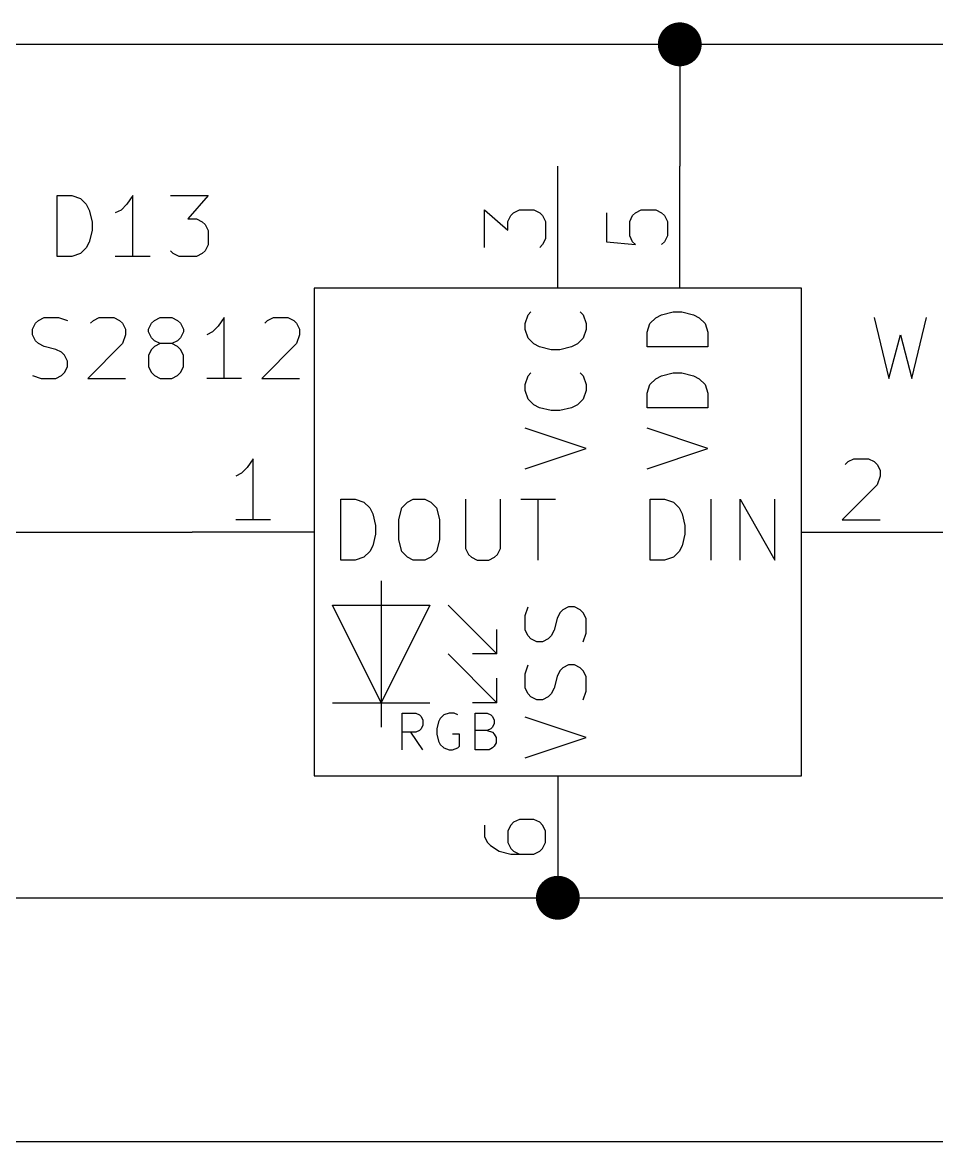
# Model space of a CAD drawing. Extents: x 0.4 to 11.3, y -7.9 to -0.4.
# Drawn here: x 3.961 to 4.711, y -5.75 to -4.832 of the extents above; entities that cross this region are included whole.
import ezdxf

# ---------------------------------------------------------------- set-up
doc = ezdxf.new("R2010")
doc.units = 0
doc.header["$MEASUREMENT"] = 0
for name, color, linetype in [('CYAN2', 4, 'CONTINUOUS'), ('GREEN3', 91, 'CONTINUOUS'), ('LYELLOW', 51, 'CONTINUOUS'), ('RED2', 1, 'CONTINUOUS'), ('RED3', 11, 'CONTINUOUS')]:
    doc.layers.add(name, color=color, linetype=linetype)

msp = doc.modelspace()

# ---------------------------------------------------------------- linework, layer by layer
at = {"layer": 'CYAN2', "linetype": 'CONTINUOUS'}
for p, q in [((3.98928, -5.02404), (3.98928, -4.97404)), ((3.98928, -4.97404), (4.00119, -4.97404)), ((3.98928, -5.02404), (3.98928, -4.97404)), ((3.98928, -4.97404), (4.00119, -4.97404)), ((4.00119, -4.97404), (4.00833, -4.97642)), ((4.00119, -4.97404), (4.00833, -4.97642)), ((4.05119, -4.97404), (4.04643, -4.98119)), ((4.05119, -4.97404), (4.04643, -4.98119)), ((4.05119, -5.02404), (4.05119, -4.97404)), ((4.05119, -5.02404), (4.05119, -4.97404)), ((4.08214, -4.97404), (4.11309, -4.97404)), ((4.08214, -4.97404), (4.11309, -4.97404)), ((4.11309, -4.97404), (4.09643, -4.99309)), ((4.11309, -4.97404), (4.09643, -4.99309)), ((4.00833, -4.97642), (4.01309, -4.98119)), ((4.00833, -4.97642), (4.01309, -4.98119)), ((4.01309, -4.98119), (4.01548, -4.98594)), ((4.01309, -4.98119), (4.01548, -4.98594)), ((4.04643, -4.98119), (4.04167, -4.98594)), ((4.04643, -4.98119), (4.04167, -4.98594)), ((4.01548, -4.98594), (4.01785, -4.99547)), ((4.01548, -4.98594), (4.01785, -4.99547)), ((4.04167, -4.98594), (4.03691, -4.98833)), ((4.04167, -4.98594), (4.03691, -4.98833)), ((4.09643, -4.99309), (4.10357, -4.99309)), ((4.09643, -4.99309), (4.10357, -4.99309)), ((4.10357, -4.99309), (4.10833, -4.99547)), ((4.10357, -4.99309), (4.10833, -4.99547)), ((4.01785, -5.00261), (4.01548, -5.01213)), ((4.01785, -5.00261), (4.01548, -5.01213)), ((4.01785, -4.99547), (4.01785, -5.00261)), ((4.01785, -4.99547), (4.01785, -5.00261)), ((4.10833, -4.99547), (4.11071, -4.99785)), ((4.10833, -4.99547), (4.11071, -4.99785)), ((4.11071, -4.99785), (4.11309, -5.00261)), ((4.11071, -4.99785), (4.11309, -5.00261)), ((4.11309, -5.00261), (4.11309, -5.01452)), ((4.11309, -5.00261), (4.11309, -5.01452)), ((4.01548, -5.01213), (4.01309, -5.0169)), ((4.01548, -5.01213), (4.01309, -5.0169)), ((4.01309, -5.0169), (4.00833, -5.02166)), ((4.01309, -5.0169), (4.00833, -5.02166)), ((4.08452, -5.02166), (4.08214, -5.01928)), ((4.08452, -5.02166), (4.08214, -5.01928)), ((4.11071, -5.01928), (4.10833, -5.02166)), ((4.11071, -5.01928), (4.10833, -5.02166)), ((4.11309, -5.01452), (4.11071, -5.01928)), ((4.11309, -5.01452), (4.11071, -5.01928)), ((4.00119, -5.02404), (3.98928, -5.02404)), ((4.00119, -5.02404), (3.98928, -5.02404)), ((4.00833, -5.02166), (4.00119, -5.02404)), ((4.00833, -5.02166), (4.00119, -5.02404)), ((4.06548, -5.02404), (4.03691, -5.02404)), ((4.06548, -5.02404), (4.03691, -5.02404)), ((4.08928, -5.02404), (4.08452, -5.02166)), ((4.08928, -5.02404), (4.08452, -5.02166)), ((4.10357, -5.02404), (4.08928, -5.02404)), ((4.10357, -5.02404), (4.08928, -5.02404)), ((4.10833, -5.02166), (4.10357, -5.02404)), ((4.10833, -5.02166), (4.10357, -5.02404)), ((3.97143, -5.0788), (3.97381, -5.07642)), ((3.97143, -5.0788), (3.97381, -5.07642)), ((3.97381, -5.07642), (3.97857, -5.07404)), ((3.97381, -5.07642), (3.97857, -5.07404)), ((3.97857, -5.07404), (3.99047, -5.07404)), ((3.97857, -5.07404), (3.99047, -5.07404)), ((3.99047, -5.07404), (3.99762, -5.07642)), ((3.99047, -5.07404), (3.99762, -5.07642)), ((4.01667, -5.0788), (4.01904, -5.07642)), ((4.01667, -5.0788), (4.01904, -5.07642)), ((4.01904, -5.07642), (4.02381, -5.07404)), ((4.01904, -5.07642), (4.02381, -5.07404)), ((4.02381, -5.07404), (4.03571, -5.07404)), ((4.02381, -5.07404), (4.03571, -5.07404)), ((4.03571, -5.07404), (4.04047, -5.07642)), ((4.03571, -5.07404), (4.04047, -5.07642)), ((4.04047, -5.07642), (4.04285, -5.0788)), ((4.04047, -5.07642), (4.04285, -5.0788)), ((4.06666, -5.0788), (4.06904, -5.07642)), ((4.06666, -5.0788), (4.06904, -5.07642)), ((4.06904, -5.07642), (4.07381, -5.07404)), ((4.06904, -5.07642), (4.07381, -5.07404)), ((4.07381, -5.07404), (4.08333, -5.07404)), ((4.07381, -5.07404), (4.08333, -5.07404)), ((4.08333, -5.07404), (4.08809, -5.07642)), ((4.08333, -5.07404), (4.08809, -5.07642)), ((4.08809, -5.07642), (4.09047, -5.0788)), ((4.08809, -5.07642), (4.09047, -5.0788)), ((4.12619, -5.07404), (4.12143, -5.08119)), ((4.12619, -5.07404), (4.12143, -5.08119)), ((4.12619, -5.12404), (4.12619, -5.07404)), ((4.12619, -5.12404), (4.12619, -5.07404)), ((4.15952, -5.0788), (4.1619, -5.07642)), ((4.15952, -5.0788), (4.1619, -5.07642)), ((4.1619, -5.07642), (4.16666, -5.07404)), ((4.1619, -5.07642), (4.16666, -5.07404)), ((4.16666, -5.07404), (4.17857, -5.07404)), ((4.16666, -5.07404), (4.17857, -5.07404)), ((4.17857, -5.07404), (4.18333, -5.07642)), ((4.17857, -5.07404), (4.18333, -5.07642)), ((4.18333, -5.07642), (4.18571, -5.0788)), ((4.18333, -5.07642), (4.18571, -5.0788)), ((4.37313, -5.07905), (4.37551, -5.0719)), ((4.37313, -5.07905), (4.37551, -5.0719)), ((4.37551, -5.0719), (4.37789, -5.06952)), ((4.37551, -5.0719), (4.37789, -5.06952)), ((4.41837, -5.06952), (4.42075, -5.0719)), ((4.41837, -5.06952), (4.42075, -5.0719)), ((4.42075, -5.0719), (4.42313, -5.07905)), ((4.42075, -5.0719), (4.42313, -5.07905)), ((4.47551, -5.07905), (4.48028, -5.07428)), ((4.47551, -5.07905), (4.48028, -5.07428)), ((4.48028, -5.07428), (4.48504, -5.0719)), ((4.48028, -5.07428), (4.48504, -5.0719)), ((4.48504, -5.0719), (4.49456, -5.06952)), ((4.48504, -5.0719), (4.49456, -5.06952)), ((4.49456, -5.06952), (4.5017, -5.06952)), ((4.49456, -5.06952), (4.5017, -5.06952)), ((4.5017, -5.06952), (4.51122, -5.0719)), ((4.5017, -5.06952), (4.51122, -5.0719)), ((4.51122, -5.0719), (4.51599, -5.07428)), ((4.51122, -5.0719), (4.51599, -5.07428)), ((4.51599, -5.07428), (4.52075, -5.07905)), ((4.51599, -5.07428), (4.52075, -5.07905)), ((4.65952, -5.07404), (4.67143, -5.12404)), ((4.65952, -5.07404), (4.67143, -5.12404)), ((4.69048, -5.12404), (4.70238, -5.07404)), ((4.69048, -5.12404), (4.70238, -5.07404)), ((3.96905, -5.08356), (3.97143, -5.0788)), ((3.96905, -5.08356), (3.97143, -5.0788)), ((3.96905, -5.08833), (3.96905, -5.08356)), ((3.96905, -5.08833), (3.96905, -5.08356)), ((4.04285, -5.0788), (4.04524, -5.08356)), ((4.04285, -5.0788), (4.04524, -5.08356)), ((4.04524, -5.08356), (4.04524, -5.08833)), ((4.04524, -5.08356), (4.04524, -5.08833)), ((4.06428, -5.08356), (4.06666, -5.0788)), ((4.06428, -5.08356), (4.06666, -5.0788)), ((4.06428, -5.08594), (4.06428, -5.08356)), ((4.06428, -5.08594), (4.06428, -5.08356)), ((4.09047, -5.0788), (4.09285, -5.08356)), ((4.09047, -5.0788), (4.09285, -5.08356)), ((4.09285, -5.08356), (4.09285, -5.08594)), ((4.09285, -5.08356), (4.09285, -5.08594)), ((4.12143, -5.08119), (4.11666, -5.08594)), ((4.12143, -5.08119), (4.11666, -5.08594)), ((4.18571, -5.0788), (4.18809, -5.08356)), ((4.18571, -5.0788), (4.18809, -5.08356)), ((4.18809, -5.08356), (4.18809, -5.08833)), ((4.18809, -5.08356), (4.18809, -5.08833)), ((4.37313, -5.08381), (4.37313, -5.07905)), ((4.37313, -5.08381), (4.37313, -5.07905)), ((4.37551, -5.09095), (4.37313, -5.08381)), ((4.37551, -5.09095), (4.37313, -5.08381)), ((4.42313, -5.08381), (4.42075, -5.09095)), ((4.42313, -5.08381), (4.42075, -5.09095)), ((4.42313, -5.07905), (4.42313, -5.08381)), ((4.42313, -5.07905), (4.42313, -5.08381)), ((4.47313, -5.08619), (4.47551, -5.07905)), ((4.47313, -5.08619), (4.47551, -5.07905)), ((4.52075, -5.07905), (4.52313, -5.08619)), ((4.52075, -5.07905), (4.52313, -5.08619)), ((3.97143, -5.09309), (3.96905, -5.08833)), ((3.97143, -5.09309), (3.96905, -5.08833)), ((3.97381, -5.09547), (3.97143, -5.09309)), ((3.97381, -5.09547), (3.97143, -5.09309)), ((4.04524, -5.08833), (4.04285, -5.09547)), ((4.04524, -5.08833), (4.04285, -5.09547)), ((4.06666, -5.09071), (4.06428, -5.08594)), ((4.06666, -5.09071), (4.06428, -5.08594)), ((4.06904, -5.09309), (4.06666, -5.09071)), ((4.06904, -5.09309), (4.06666, -5.09071)), ((4.07381, -5.09547), (4.06904, -5.09309)), ((4.07381, -5.09547), (4.06904, -5.09309)), ((4.08809, -5.09309), (4.08333, -5.09547)), ((4.08809, -5.09309), (4.08333, -5.09547)), ((4.09047, -5.09071), (4.08809, -5.09309)), ((4.09047, -5.09071), (4.08809, -5.09309)), ((4.09285, -5.08594), (4.09047, -5.09071)), ((4.09285, -5.08594), (4.09047, -5.09071)), ((4.11666, -5.08594), (4.1119, -5.08833)), ((4.11666, -5.08594), (4.1119, -5.08833)), ((4.18809, -5.08833), (4.18571, -5.09547)), ((4.18809, -5.08833), (4.18571, -5.09547)), ((4.38028, -5.09571), (4.37551, -5.09095)), ((4.38028, -5.09571), (4.37551, -5.09095)), ((4.42075, -5.09095), (4.41599, -5.09571)), ((4.42075, -5.09095), (4.41599, -5.09571)), ((4.47313, -5.09809), (4.47313, -5.08619)), ((4.47313, -5.09809), (4.47313, -5.08619)), ((4.52313, -5.08619), (4.52313, -5.09809)), ((4.52313, -5.08619), (4.52313, -5.09809)), ((4.67143, -5.12404), (4.68095, -5.08833)), ((4.67143, -5.12404), (4.68095, -5.08833)), ((4.68095, -5.08833), (4.69048, -5.12404)), ((4.68095, -5.08833), (4.69048, -5.12404)), ((3.97857, -5.09785), (3.97381, -5.09547)), ((3.97857, -5.09785), (3.97381, -5.09547)), ((3.98809, -5.10023), (3.97857, -5.09785)), ((3.98809, -5.10023), (3.97857, -5.09785)), ((3.99285, -5.10261), (3.98809, -5.10023)), ((3.99285, -5.10261), (3.98809, -5.10023)), ((3.99524, -5.10499), (3.99285, -5.10261)), ((3.99524, -5.10499), (3.99285, -5.10261)), ((4.04285, -5.09547), (4.01428, -5.12404)), ((4.04285, -5.09547), (4.01428, -5.12404)), ((4.06666, -5.10023), (4.06428, -5.10499)), ((4.06666, -5.10023), (4.06428, -5.10499)), ((4.06904, -5.09785), (4.06666, -5.10023)), ((4.06904, -5.09785), (4.06666, -5.10023)), ((4.07381, -5.09547), (4.06904, -5.09785)), ((4.07381, -5.09547), (4.06904, -5.09785)), ((4.08333, -5.09547), (4.07381, -5.09547)), ((4.08333, -5.09547), (4.07381, -5.09547)), ((4.08809, -5.09785), (4.08333, -5.09547)), ((4.08809, -5.09785), (4.08333, -5.09547)), ((4.09047, -5.10023), (4.08809, -5.09785)), ((4.09047, -5.10023), (4.08809, -5.09785)), ((4.09285, -5.10499), (4.09047, -5.10023)), ((4.09285, -5.10499), (4.09047, -5.10023)), ((4.18571, -5.09547), (4.15714, -5.12404)), ((4.18571, -5.09547), (4.15714, -5.12404)), ((4.38504, -5.09809), (4.38028, -5.09571)), ((4.38504, -5.09809), (4.38028, -5.09571)), ((4.39456, -5.10047), (4.38504, -5.09809)), ((4.39456, -5.10047), (4.38504, -5.09809)), ((4.4017, -5.10047), (4.39456, -5.10047)), ((4.4017, -5.10047), (4.39456, -5.10047)), ((4.41122, -5.09809), (4.4017, -5.10047)), ((4.41122, -5.09809), (4.4017, -5.10047)), ((4.41599, -5.09571), (4.41122, -5.09809)), ((4.41599, -5.09571), (4.41122, -5.09809)), ((4.52313, -5.09809), (4.47313, -5.09809)), ((4.52313, -5.09809), (4.47313, -5.09809)), ((3.99762, -5.10976), (3.99524, -5.10499)), ((3.99762, -5.10976), (3.99524, -5.10499)), ((3.99762, -5.11452), (3.99762, -5.10976)), ((3.99762, -5.11452), (3.99762, -5.10976)), ((4.06428, -5.10499), (4.06428, -5.11452)), ((4.06428, -5.10499), (4.06428, -5.11452)), ((4.09285, -5.11452), (4.09285, -5.10499)), ((4.09285, -5.11452), (4.09285, -5.10499)), ((3.96905, -5.12166), (3.97619, -5.12404)), ((3.96905, -5.12166), (3.97619, -5.12404)), ((3.98809, -5.12404), (3.99285, -5.12166)), ((3.98809, -5.12404), (3.99285, -5.12166)), ((3.99285, -5.12166), (3.99524, -5.11928)), ((3.99285, -5.12166), (3.99524, -5.11928)), ((3.99524, -5.11928), (3.99762, -5.11452)), ((3.99524, -5.11928), (3.99762, -5.11452)), ((4.06428, -5.11452), (4.06666, -5.11928)), ((4.06428, -5.11452), (4.06666, -5.11928)), ((4.06666, -5.11928), (4.06904, -5.12166)), ((4.06666, -5.11928), (4.06904, -5.12166)), ((4.06904, -5.12166), (4.07381, -5.12404)), ((4.06904, -5.12166), (4.07381, -5.12404)), ((4.08333, -5.12404), (4.08809, -5.12166)), ((4.08333, -5.12404), (4.08809, -5.12166)), ((4.08809, -5.12166), (4.09047, -5.11928)), ((4.08809, -5.12166), (4.09047, -5.11928)), ((4.09047, -5.11928), (4.09285, -5.11452)), ((4.09047, -5.11928), (4.09285, -5.11452)), ((4.37313, -5.12905), (4.37551, -5.1219)), ((4.37313, -5.12905), (4.37551, -5.1219)), ((4.37551, -5.1219), (4.37789, -5.11952)), ((4.37551, -5.1219), (4.37789, -5.11952)), ((4.41837, -5.11952), (4.42075, -5.1219)), ((4.41837, -5.11952), (4.42075, -5.1219)), ((4.42075, -5.1219), (4.42313, -5.12905)), ((4.42075, -5.1219), (4.42313, -5.12905)), ((4.48028, -5.12428), (4.48504, -5.1219)), ((4.48028, -5.12428), (4.48504, -5.1219)), ((4.48504, -5.1219), (4.49456, -5.11952)), ((4.48504, -5.1219), (4.49456, -5.11952)), ((4.49456, -5.11952), (4.5017, -5.11952)), ((4.49456, -5.11952), (4.5017, -5.11952)), ((4.5017, -5.11952), (4.51122, -5.1219)), ((4.5017, -5.11952), (4.51122, -5.1219)), ((4.51122, -5.1219), (4.51599, -5.12428)), ((4.51122, -5.1219), (4.51599, -5.12428)), ((3.97619, -5.12404), (3.98809, -5.12404)), ((3.97619, -5.12404), (3.98809, -5.12404)), ((4.01428, -5.12404), (4.04524, -5.12404)), ((4.01428, -5.12404), (4.04524, -5.12404)), ((4.07381, -5.12404), (4.08333, -5.12404)), ((4.07381, -5.12404), (4.08333, -5.12404)), ((4.14047, -5.12404), (4.1119, -5.12404)), ((4.14047, -5.12404), (4.1119, -5.12404)), ((4.15714, -5.12404), (4.18809, -5.12404)), ((4.15714, -5.12404), (4.18809, -5.12404)), ((4.37313, -5.13381), (4.37313, -5.12905)), ((4.37313, -5.13381), (4.37313, -5.12905)), ((4.42313, -5.12905), (4.42313, -5.13381)), ((4.42313, -5.12905), (4.42313, -5.13381)), ((4.47313, -5.13619), (4.47551, -5.12905)), ((4.47313, -5.13619), (4.47551, -5.12905)), ((4.47551, -5.12905), (4.48028, -5.12428)), ((4.47551, -5.12905), (4.48028, -5.12428)), ((4.51599, -5.12428), (4.52075, -5.12905)), ((4.51599, -5.12428), (4.52075, -5.12905)), ((4.52075, -5.12905), (4.52313, -5.13619)), ((4.52075, -5.12905), (4.52313, -5.13619)), ((4.37551, -5.14095), (4.37313, -5.13381)), ((4.37551, -5.14095), (4.37313, -5.13381)), ((4.42313, -5.13381), (4.42075, -5.14095)), ((4.42313, -5.13381), (4.42075, -5.14095)), ((4.47313, -5.14809), (4.47313, -5.13619)), ((4.47313, -5.14809), (4.47313, -5.13619)), ((4.52313, -5.13619), (4.52313, -5.14809)), ((4.52313, -5.13619), (4.52313, -5.14809)), ((4.38028, -5.14571), (4.37551, -5.14095)), ((4.38028, -5.14571), (4.37551, -5.14095)), ((4.38504, -5.14809), (4.38028, -5.14571)), ((4.38504, -5.14809), (4.38028, -5.14571)), ((4.39456, -5.15047), (4.38504, -5.14809)), ((4.39456, -5.15047), (4.38504, -5.14809)), ((4.41122, -5.14809), (4.4017, -5.15047)), ((4.41122, -5.14809), (4.4017, -5.15047)), ((4.41599, -5.14571), (4.41122, -5.14809)), ((4.41599, -5.14571), (4.41122, -5.14809)), ((4.42075, -5.14095), (4.41599, -5.14571)), ((4.42075, -5.14095), (4.41599, -5.14571)), ((4.52313, -5.14809), (4.47313, -5.14809)), ((4.52313, -5.14809), (4.47313, -5.14809)), ((4.4017, -5.15047), (4.39456, -5.15047)), ((4.4017, -5.15047), (4.39456, -5.15047)), ((4.42313, -5.18143), (4.37313, -5.16476)), ((4.42313, -5.18143), (4.37313, -5.16476)), ((4.52313, -5.18143), (4.47313, -5.16476)), ((4.52313, -5.18143), (4.47313, -5.16476)), ((4.37313, -5.19809), (4.42313, -5.18143)), ((4.37313, -5.19809), (4.42313, -5.18143)), ((4.47313, -5.19809), (4.52313, -5.18143)), ((4.47313, -5.19809), (4.52313, -5.18143)), ((4.2219, -5.27313), (4.2219, -5.22313)), ((4.2219, -5.22313), (4.23381, -5.22313)), ((4.2219, -5.27313), (4.2219, -5.22313)), ((4.2219, -5.22313), (4.23381, -5.22313)), ((4.23381, -5.22313), (4.24095, -5.22551)), ((4.23381, -5.22313), (4.24095, -5.22551)), ((4.27667, -5.22551), (4.28143, -5.22313)), ((4.27667, -5.22551), (4.28143, -5.22313)), ((4.28143, -5.22313), (4.29095, -5.22313)), ((4.28143, -5.22313), (4.29095, -5.22313)), ((4.29095, -5.22313), (4.29571, -5.22551)), ((4.29095, -5.22313), (4.29571, -5.22551)), ((4.32428, -5.22313), (4.32428, -5.26361)), ((4.32428, -5.22313), (4.32428, -5.26361)), ((4.35285, -5.26361), (4.35285, -5.22313)), ((4.35285, -5.26361), (4.35285, -5.22313)), ((4.36952, -5.22313), (4.39809, -5.22313)), ((4.36952, -5.22313), (4.39809, -5.22313)), ((4.38381, -5.27313), (4.38381, -5.22313)), ((4.38381, -5.27313), (4.38381, -5.22313)), ((4.47571, -5.27313), (4.47571, -5.22313)), ((4.47571, -5.22313), (4.48761, -5.22313)), ((4.47571, -5.27313), (4.47571, -5.22313)), ((4.47571, -5.22313), (4.48761, -5.22313)), ((4.48761, -5.22313), (4.49476, -5.22551)), ((4.48761, -5.22313), (4.49476, -5.22551)), ((4.52571, -5.27313), (4.52571, -5.22313)), ((4.52571, -5.27313), (4.52571, -5.22313)), ((4.54952, -5.27313), (4.54952, -5.22313)), ((4.54952, -5.22313), (4.57809, -5.27313)), ((4.54952, -5.27313), (4.54952, -5.22313)), ((4.54952, -5.22313), (4.57809, -5.27313)), ((4.57809, -5.27313), (4.57809, -5.22313)), ((4.57809, -5.27313), (4.57809, -5.22313)), ((4.24095, -5.22551), (4.24571, -5.23028)), ((4.24095, -5.22551), (4.24571, -5.23028)), ((4.24571, -5.23028), (4.24809, -5.23504)), ((4.24571, -5.23028), (4.24809, -5.23504)), ((4.26952, -5.2398), (4.2719, -5.23028)), ((4.26952, -5.2398), (4.2719, -5.23028)), ((4.2719, -5.23028), (4.27667, -5.22551)), ((4.2719, -5.23028), (4.27667, -5.22551)), ((4.29571, -5.22551), (4.30047, -5.23028)), ((4.29571, -5.22551), (4.30047, -5.23028)), ((4.30047, -5.23028), (4.30285, -5.2398)), ((4.30047, -5.23028), (4.30285, -5.2398)), ((4.49476, -5.22551), (4.49952, -5.23028)), ((4.49476, -5.22551), (4.49952, -5.23028)), ((4.49952, -5.23028), (4.5019, -5.23504)), ((4.49952, -5.23028), (4.5019, -5.23504)), ((4.24809, -5.23504), (4.25047, -5.24456)), ((4.24809, -5.23504), (4.25047, -5.24456)), ((4.26952, -5.25646), (4.26952, -5.2398)), ((4.26952, -5.25646), (4.26952, -5.2398)), ((4.30285, -5.2398), (4.30285, -5.25646)), ((4.30285, -5.2398), (4.30285, -5.25646)), ((4.5019, -5.23504), (4.50428, -5.24456)), ((4.5019, -5.23504), (4.50428, -5.24456)), ((4.25047, -5.24456), (4.25047, -5.2517)), ((4.25047, -5.24456), (4.25047, -5.2517)), ((4.50428, -5.24456), (4.50428, -5.2517)), ((4.50428, -5.24456), (4.50428, -5.2517)), ((4.25047, -5.2517), (4.24809, -5.26122)), ((4.25047, -5.2517), (4.24809, -5.26122)), ((4.2719, -5.26599), (4.26952, -5.25646)), ((4.2719, -5.26599), (4.26952, -5.25646)), ((4.30285, -5.25646), (4.30047, -5.26599)), ((4.30285, -5.25646), (4.30047, -5.26599)), ((4.50428, -5.2517), (4.5019, -5.26122)), ((4.50428, -5.2517), (4.5019, -5.26122)), ((4.24571, -5.26599), (4.24095, -5.27075)), ((4.24571, -5.26599), (4.24095, -5.27075)), ((4.24809, -5.26122), (4.24571, -5.26599)), ((4.24809, -5.26122), (4.24571, -5.26599)), ((4.27667, -5.27075), (4.2719, -5.26599)), ((4.27667, -5.27075), (4.2719, -5.26599)), ((4.30047, -5.26599), (4.29571, -5.27075)), ((4.30047, -5.26599), (4.29571, -5.27075)), ((4.32428, -5.26361), (4.32667, -5.26837)), ((4.32428, -5.26361), (4.32667, -5.26837)), ((4.32667, -5.26837), (4.32905, -5.27075)), ((4.32667, -5.26837), (4.32905, -5.27075)), ((4.34809, -5.27075), (4.35048, -5.26837)), ((4.34809, -5.27075), (4.35048, -5.26837)), ((4.35048, -5.26837), (4.35285, -5.26361)), ((4.35048, -5.26837), (4.35285, -5.26361)), ((4.49952, -5.26599), (4.49476, -5.27075)), ((4.49952, -5.26599), (4.49476, -5.27075)), ((4.5019, -5.26122), (4.49952, -5.26599)), ((4.5019, -5.26122), (4.49952, -5.26599)), ((4.23381, -5.27313), (4.2219, -5.27313)), ((4.23381, -5.27313), (4.2219, -5.27313)), ((4.24095, -5.27075), (4.23381, -5.27313)), ((4.24095, -5.27075), (4.23381, -5.27313)), ((4.28143, -5.27313), (4.27667, -5.27075)), ((4.28143, -5.27313), (4.27667, -5.27075)), ((4.29095, -5.27313), (4.28143, -5.27313)), ((4.29095, -5.27313), (4.28143, -5.27313)), ((4.29571, -5.27075), (4.29095, -5.27313)), ((4.29571, -5.27075), (4.29095, -5.27313)), ((4.32905, -5.27075), (4.33381, -5.27313)), ((4.32905, -5.27075), (4.33381, -5.27313)), ((4.33381, -5.27313), (4.34333, -5.27313)), ((4.33381, -5.27313), (4.34333, -5.27313)), ((4.34333, -5.27313), (4.34809, -5.27075)), ((4.34333, -5.27313), (4.34809, -5.27075)), ((4.48761, -5.27313), (4.47571, -5.27313)), ((4.48761, -5.27313), (4.47571, -5.27313)), ((4.49476, -5.27075), (4.48761, -5.27313)), ((4.49476, -5.27075), (4.48761, -5.27313)), ((4.37313, -5.31857), (4.37551, -5.31143)), ((4.37313, -5.31857), (4.37551, -5.31143)), ((4.40408, -5.31381), (4.4017, -5.31619)), ((4.40408, -5.31381), (4.4017, -5.31619)), ((4.40885, -5.31143), (4.40408, -5.31381)), ((4.40885, -5.31143), (4.40408, -5.31381)), ((4.41361, -5.31143), (4.40885, -5.31143)), ((4.41361, -5.31143), (4.40885, -5.31143)), ((4.41837, -5.31381), (4.41361, -5.31143)), ((4.41837, -5.31381), (4.41361, -5.31143)), ((4.42075, -5.31619), (4.41837, -5.31381)), ((4.42075, -5.31619), (4.41837, -5.31381)), ((4.37313, -5.33047), (4.37313, -5.31857)), ((4.37313, -5.33047), (4.37313, -5.31857)), ((4.39932, -5.32095), (4.39694, -5.33047)), ((4.39932, -5.32095), (4.39694, -5.33047)), ((4.4017, -5.31619), (4.39932, -5.32095)), ((4.4017, -5.31619), (4.39932, -5.32095)), ((4.42313, -5.32095), (4.42075, -5.31619)), ((4.42313, -5.32095), (4.42075, -5.31619)), ((4.42313, -5.33285), (4.42313, -5.32095)), ((4.42313, -5.33285), (4.42313, -5.32095)), ((4.37551, -5.33524), (4.37313, -5.33047)), ((4.37551, -5.33524), (4.37313, -5.33047)), ((4.39694, -5.33047), (4.39456, -5.33524)), ((4.39694, -5.33047), (4.39456, -5.33524)), ((4.42075, -5.34), (4.42313, -5.33285)), ((4.42075, -5.34), (4.42313, -5.33285)), ((4.37789, -5.33762), (4.37551, -5.33524)), ((4.37789, -5.33762), (4.37551, -5.33524)), ((4.38265, -5.34), (4.37789, -5.33762)), ((4.38265, -5.34), (4.37789, -5.33762)), ((4.38742, -5.34), (4.38265, -5.34)), ((4.38742, -5.34), (4.38265, -5.34)), ((4.39218, -5.33762), (4.38742, -5.34)), ((4.39218, -5.33762), (4.38742, -5.34)), ((4.39456, -5.33524), (4.39218, -5.33762)), ((4.39456, -5.33524), (4.39218, -5.33762)), ((4.37313, -5.36619), (4.37551, -5.35904)), ((4.37313, -5.36619), (4.37551, -5.35904)), ((4.40885, -5.35904), (4.40408, -5.36143)), ((4.40885, -5.35904), (4.40408, -5.36143)), ((4.41361, -5.35904), (4.40885, -5.35904)), ((4.41361, -5.35904), (4.40885, -5.35904)), ((4.41837, -5.36143), (4.41361, -5.35904)), ((4.41837, -5.36143), (4.41361, -5.35904)), ((4.37313, -5.37809), (4.37313, -5.36619)), ((4.37313, -5.37809), (4.37313, -5.36619)), ((4.39932, -5.36857), (4.39694, -5.37809)), ((4.39932, -5.36857), (4.39694, -5.37809)), ((4.4017, -5.36381), (4.39932, -5.36857)), ((4.4017, -5.36381), (4.39932, -5.36857)), ((4.40408, -5.36143), (4.4017, -5.36381)), ((4.40408, -5.36143), (4.4017, -5.36381)), ((4.42075, -5.36381), (4.41837, -5.36143)), ((4.42075, -5.36381), (4.41837, -5.36143)), ((4.42313, -5.36857), (4.42075, -5.36381)), ((4.42313, -5.36857), (4.42075, -5.36381)), ((4.42313, -5.38047), (4.42313, -5.36857)), ((4.42313, -5.38047), (4.42313, -5.36857)), ((4.37551, -5.38285), (4.37313, -5.37809)), ((4.37551, -5.38285), (4.37313, -5.37809)), ((4.39694, -5.37809), (4.39456, -5.38285)), ((4.39694, -5.37809), (4.39456, -5.38285)), ((4.37789, -5.38524), (4.37551, -5.38285)), ((4.37789, -5.38524), (4.37551, -5.38285)), ((4.38265, -5.38761), (4.37789, -5.38524)), ((4.38265, -5.38761), (4.37789, -5.38524)), ((4.38742, -5.38761), (4.38265, -5.38761)), ((4.38742, -5.38761), (4.38265, -5.38761)), ((4.39218, -5.38524), (4.38742, -5.38761)), ((4.39218, -5.38524), (4.38742, -5.38761)), ((4.39456, -5.38285), (4.39218, -5.38524)), ((4.39456, -5.38285), (4.39218, -5.38524)), ((4.42075, -5.38761), (4.42313, -5.38047)), ((4.42075, -5.38761), (4.42313, -5.38047)), ((4.42313, -5.41857), (4.37313, -5.4019)), ((4.42313, -5.41857), (4.37313, -5.4019)), ((4.37313, -5.43524), (4.42313, -5.41857)), ((4.37313, -5.43524), (4.42313, -5.41857))]:
    msp.add_line(p, q, dxfattribs=at)
at = {"layer": 'GREEN3', "linetype": 'CONTINUOUS'}
for p, q in [((3.75, -4.85), (4.5, -4.85)), ((4.5, -4.85), (5.25, -4.85)), ((4.5, -4.85), (4.5, -4.95)), ((3.95, -5.25), (4.1, -5.25)), ((4.7, -5.25), (4.85, -5.25)), ((3.65, -5.55), (4.4, -5.55)), ((4.4, -5.55), (5.15, -5.55)), ((2.6, -5.75), (5.45, -5.75))]:
    msp.add_line(p, q, dxfattribs=at)
at = {"layer": 'GREEN3', "const_width": 0.018}
for points in [[(4.491, -4.85, 1), (4.509, -4.85, 1)], [(4.391, -5.55, 1), (4.409, -5.55, 1)]]:
    msp.add_lwpolyline(points, format="xyb", close=True, dxfattribs=at)
at = {"layer": 'LYELLOW', "linetype": 'CONTINUOUS'}
for p, q in [((4.2, -5.05), (4.2, -5.45)), ((4.6, -5.05), (4.2, -5.05)), ((4.6, -5.45), (4.6, -5.05)), ((4.2, -5.45), (4.6, -5.45))]:
    msp.add_line(p, q, dxfattribs=at)
at = {"layer": 'RED2', "linetype": 'CONTINUOUS'}
for p, q in [((4.4, -5.05), (4.4, -4.95)), ((4.4, -5.05), (4.4, -4.95)), ((4.5, -5.05), (4.5, -4.95)), ((4.5, -5.05), (4.5, -4.95)), ((4.2, -5.05), (4.2, -5.45)), ((4.6, -5.05), (4.2, -5.05)), ((4.6, -5.45), (4.6, -5.05)), ((4.2, -5.25), (4.1, -5.25)), ((4.2, -5.25), (4.1, -5.25)), ((4.6, -5.25), (4.7, -5.25)), ((4.6, -5.25), (4.7, -5.25)), ((4.255, -5.29), (4.255, -5.39)), ((4.215, -5.31), (4.295, -5.31)), ((4.255, -5.39), (4.215, -5.31)), ((4.295, -5.31), (4.255, -5.39)), ((4.31, -5.31), (4.35, -5.35)), ((4.35, -5.35), (4.35, -5.33)), ((4.31, -5.35), (4.35, -5.39)), ((4.35, -5.35), (4.33, -5.35)), ((4.35, -5.39), (4.35, -5.37)), ((4.215, -5.39), (4.295, -5.39)), ((4.255, -5.39), (4.255, -5.41)), ((4.35, -5.39), (4.33, -5.39)), ((4.27214, -5.42856), (4.27214, -5.39856)), ((4.27214, -5.39856), (4.28357, -5.39856)), ((4.28357, -5.39856), (4.28643, -5.39999)), ((4.28643, -5.39999), (4.28785, -5.40142)), ((4.28785, -5.40142), (4.28928, -5.40428)), ((4.28928, -5.40428), (4.28928, -5.40856)), ((4.30214, -5.40571), (4.30071, -5.41142)), ((4.30357, -5.40285), (4.30214, -5.40571)), ((4.30643, -5.39999), (4.30357, -5.40285)), ((4.31071, -5.39856), (4.30643, -5.39999)), ((4.315, -5.39856), (4.31071, -5.39856)), ((4.31785, -5.39999), (4.315, -5.39856)), ((4.33214, -5.42856), (4.33214, -5.39856)), ((4.33214, -5.39856), (4.34214, -5.39856)), ((4.34214, -5.39856), (4.345, -5.39999)), ((4.345, -5.39999), (4.34643, -5.40142)), ((4.34643, -5.40142), (4.34785, -5.40428)), ((4.34785, -5.40428), (4.34785, -5.40714)), ((4.28357, -5.41428), (4.27214, -5.41428)), ((4.28928, -5.42856), (4.27928, -5.41428)), ((4.28643, -5.41285), (4.28357, -5.41428)), ((4.28785, -5.41142), (4.28643, -5.41285)), ((4.28928, -5.40856), (4.28785, -5.41142)), ((4.30071, -5.41142), (4.30071, -5.41571)), ((4.30071, -5.41571), (4.30214, -5.42142)), ((4.31928, -5.41571), (4.31357, -5.41571)), ((4.31928, -5.42571), (4.31928, -5.41571)), ((4.34214, -5.41285), (4.33214, -5.41285)), ((4.345, -5.41142), (4.34214, -5.41285)), ((4.34214, -5.41285), (4.34643, -5.41428)), ((4.34643, -5.40999), (4.345, -5.41142)), ((4.34785, -5.40714), (4.34643, -5.40999)), ((4.34643, -5.41428), (4.34785, -5.41571)), ((4.34785, -5.41571), (4.34928, -5.41856)), ((4.30214, -5.42142), (4.30357, -5.42428)), ((4.30357, -5.42428), (4.30643, -5.42714)), ((4.34928, -5.42285), (4.34785, -5.42571)), ((4.34928, -5.41856), (4.34928, -5.42285)), ((4.30643, -5.42714), (4.31071, -5.42856)), ((4.31071, -5.42856), (4.31357, -5.42856)), ((4.31357, -5.42856), (4.31785, -5.42714)), ((4.31785, -5.42714), (4.31928, -5.42571)), ((4.34357, -5.42856), (4.33214, -5.42856)), ((4.34643, -5.42714), (4.34357, -5.42856)), ((4.34785, -5.42571), (4.34643, -5.42714)), ((4.2, -5.45), (4.6, -5.45)), ((4.4, -5.45), (4.4, -5.55)), ((4.4, -5.45), (4.4, -5.55))]:
    msp.add_line(p, q, dxfattribs=at)
at = {"layer": 'RED3', "linetype": 'CONTINUOUS'}
for p, q in [((4.33988, -5.01666), (4.33988, -4.98571)), ((4.33988, -4.98571), (4.35893, -5.00238)), ((4.33988, -5.01666), (4.33988, -4.98571)), ((4.33988, -4.98571), (4.35893, -5.00238)), ((4.35893, -4.99523), (4.36131, -4.99047)), ((4.35893, -4.99523), (4.36131, -4.99047)), ((4.36131, -4.99047), (4.36369, -4.98809)), ((4.36131, -4.99047), (4.36369, -4.98809)), ((4.36369, -4.98809), (4.36845, -4.98571)), ((4.36369, -4.98809), (4.36845, -4.98571)), ((4.36845, -4.98571), (4.38035, -4.98571)), ((4.36845, -4.98571), (4.38035, -4.98571)), ((4.38035, -4.98571), (4.38512, -4.98809)), ((4.38035, -4.98571), (4.38512, -4.98809)), ((4.38512, -4.98809), (4.3875, -4.99047)), ((4.38512, -4.98809), (4.3875, -4.99047)), ((4.3875, -4.99047), (4.38988, -4.99523)), ((4.3875, -4.99047), (4.38988, -4.99523)), ((4.43988, -4.98809), (4.43988, -5.0119)), ((4.43988, -4.98809), (4.43988, -5.0119)), ((4.45893, -4.99523), (4.46131, -4.99047)), ((4.45893, -4.99523), (4.46131, -4.99047)), ((4.46131, -4.99047), (4.46369, -4.98809)), ((4.46131, -4.99047), (4.46369, -4.98809)), ((4.46369, -4.98809), (4.46845, -4.98571)), ((4.46369, -4.98809), (4.46845, -4.98571)), ((4.46845, -4.98571), (4.48035, -4.98571)), ((4.46845, -4.98571), (4.48035, -4.98571)), ((4.48035, -4.98571), (4.48512, -4.98809)), ((4.48035, -4.98571), (4.48512, -4.98809)), ((4.48512, -4.98809), (4.4875, -4.99047)), ((4.48512, -4.98809), (4.4875, -4.99047)), ((4.4875, -4.99047), (4.48988, -4.99523)), ((4.4875, -4.99047), (4.48988, -4.99523)), ((4.35893, -5.00238), (4.35893, -4.99523)), ((4.35893, -5.00238), (4.35893, -4.99523)), ((4.38988, -4.99523), (4.38988, -5.00952)), ((4.38988, -4.99523), (4.38988, -5.00952)), ((4.45893, -5.00714), (4.45893, -4.99523)), ((4.45893, -5.00714), (4.45893, -4.99523)), ((4.48988, -4.99523), (4.48988, -5.00714)), ((4.48988, -4.99523), (4.48988, -5.00714)), ((4.38988, -5.00952), (4.3875, -5.01428)), ((4.38988, -5.00952), (4.3875, -5.01428)), ((4.43988, -5.0119), (4.46369, -5.01428)), ((4.43988, -5.0119), (4.46369, -5.01428)), ((4.46131, -5.0119), (4.45893, -5.00714)), ((4.46131, -5.0119), (4.45893, -5.00714)), ((4.46369, -5.01428), (4.46131, -5.0119)), ((4.46369, -5.01428), (4.46131, -5.0119)), ((4.4875, -5.0119), (4.48512, -5.01428)), ((4.4875, -5.0119), (4.48512, -5.01428)), ((4.48988, -5.00714), (4.4875, -5.0119)), ((4.48988, -5.00714), (4.4875, -5.0119)), ((4.3875, -5.01428), (4.38512, -5.01666)), ((4.3875, -5.01428), (4.38512, -5.01666)), ((4.15, -5.18988), (4.14524, -5.19702)), ((4.15, -5.18988), (4.14524, -5.19702)), ((4.15, -5.23988), (4.15, -5.18988)), ((4.15, -5.23988), (4.15, -5.18988)), ((4.63572, -5.19464), (4.63809, -5.19226)), ((4.63572, -5.19464), (4.63809, -5.19226)), ((4.63809, -5.19226), (4.64286, -5.18988)), ((4.63809, -5.19226), (4.64286, -5.18988)), ((4.64286, -5.18988), (4.65476, -5.18988)), ((4.64286, -5.18988), (4.65476, -5.18988)), ((4.65476, -5.18988), (4.65952, -5.19226)), ((4.65476, -5.18988), (4.65952, -5.19226)), ((4.65952, -5.19226), (4.66191, -5.19464)), ((4.65952, -5.19226), (4.66191, -5.19464)), ((4.66191, -5.19464), (4.66429, -5.1994)), ((4.66191, -5.19464), (4.66429, -5.1994)), ((4.14048, -5.20178), (4.13572, -5.20417)), ((4.14048, -5.20178), (4.13572, -5.20417)), ((4.14524, -5.19702), (4.14048, -5.20178)), ((4.14524, -5.19702), (4.14048, -5.20178)), ((4.66429, -5.20417), (4.66191, -5.21131)), ((4.66429, -5.20417), (4.66191, -5.21131)), ((4.66429, -5.1994), (4.66429, -5.20417)), ((4.66429, -5.1994), (4.66429, -5.20417)), ((4.66191, -5.21131), (4.63333, -5.23988)), ((4.66191, -5.21131), (4.63333, -5.23988)), ((4.16429, -5.23988), (4.13572, -5.23988)), ((4.16429, -5.23988), (4.13572, -5.23988)), ((4.63333, -5.23988), (4.66429, -5.23988)), ((4.63333, -5.23988), (4.66429, -5.23988)), ((4.36369, -5.48809), (4.36131, -5.49047)), ((4.36369, -5.48809), (4.36131, -5.49047)), ((4.36845, -5.48571), (4.36369, -5.48809)), ((4.36845, -5.48571), (4.36369, -5.48809)), ((4.38035, -5.48571), (4.36845, -5.48571)), ((4.38035, -5.48571), (4.36845, -5.48571)), ((4.38512, -5.48809), (4.38035, -5.48571)), ((4.38512, -5.48809), (4.38035, -5.48571)), ((4.3875, -5.49047), (4.38512, -5.48809)), ((4.3875, -5.49047), (4.38512, -5.48809)), ((4.33988, -5.49047), (4.33988, -5.5)), ((4.33988, -5.49047), (4.33988, -5.5)), ((4.36131, -5.49047), (4.35893, -5.49523)), ((4.36131, -5.49047), (4.35893, -5.49523)), ((4.35893, -5.49523), (4.35893, -5.50476)), ((4.35893, -5.49523), (4.35893, -5.50476)), ((4.38988, -5.49523), (4.3875, -5.49047)), ((4.38988, -5.49523), (4.3875, -5.49047)), ((4.38988, -5.50476), (4.38988, -5.49523)), ((4.38988, -5.50476), (4.38988, -5.49523)), ((4.33988, -5.5), (4.34226, -5.50476)), ((4.33988, -5.5), (4.34226, -5.50476)), ((4.34226, -5.50476), (4.34464, -5.50714)), ((4.34226, -5.50476), (4.34464, -5.50714)), ((4.34464, -5.50714), (4.35178, -5.5119)), ((4.34464, -5.50714), (4.35178, -5.5119)), ((4.35893, -5.50476), (4.36131, -5.50952)), ((4.35893, -5.50476), (4.36131, -5.50952)), ((4.3875, -5.50952), (4.38988, -5.50476)), ((4.3875, -5.50952), (4.38988, -5.50476)), ((4.35178, -5.5119), (4.36131, -5.51428)), ((4.35178, -5.5119), (4.36131, -5.51428)), ((4.36131, -5.50952), (4.36369, -5.5119)), ((4.36131, -5.50952), (4.36369, -5.5119)), ((4.36131, -5.51428), (4.38035, -5.51428)), ((4.36131, -5.51428), (4.38035, -5.51428)), ((4.36369, -5.5119), (4.36845, -5.51428)), ((4.36369, -5.5119), (4.36845, -5.51428)), ((4.38035, -5.51428), (4.38512, -5.5119)), ((4.38035, -5.51428), (4.38512, -5.5119)), ((4.38512, -5.5119), (4.3875, -5.50952)), ((4.38512, -5.5119), (4.3875, -5.50952))]:
    msp.add_line(p, q, dxfattribs=at)

doc.saveas('drawing.dxf')
